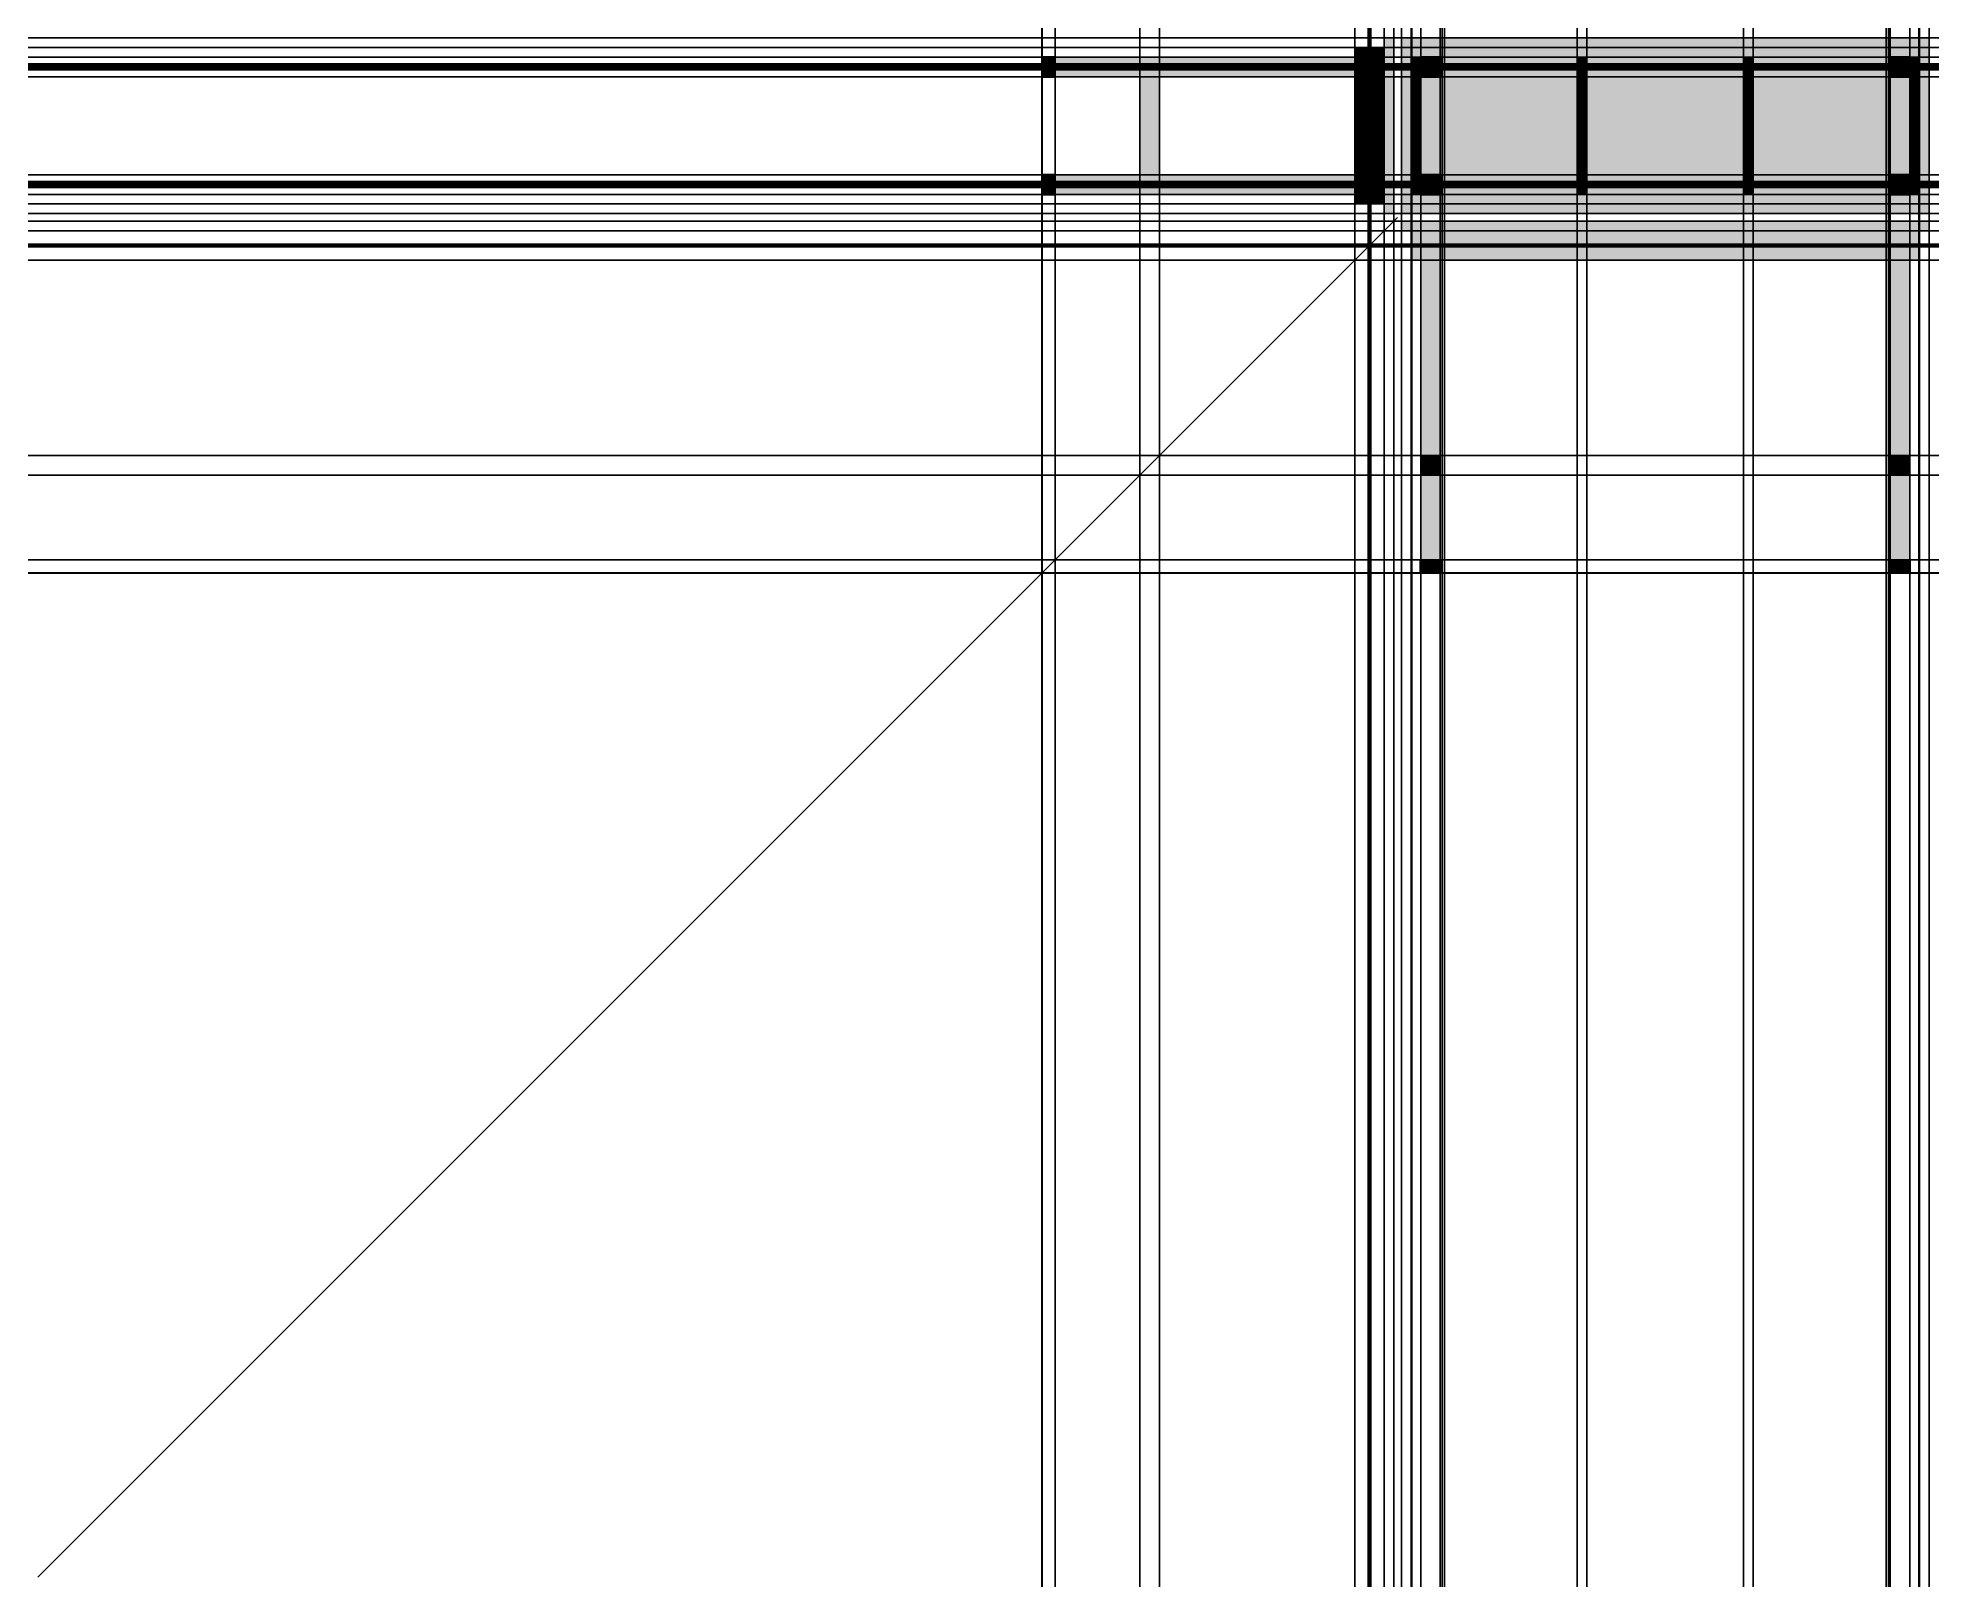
# Model space of a CAD drawing. Header units: centimetres. Extents: x -3536 to 1382, y -3536 to 467.
import ezdxf

# ---------------------------------------------------------------- set-up
doc = ezdxf.new("R2010")
doc.units = ezdxf.units.CM
doc.layers.get('0').update_dxf_attribs({"color": 14, "lineweight": 25, "true_color": 0x800000})
for name, color, linetype, lineweight, true_color in [('Apron', 3, 'Continuous', 25, 0x00ff00), ('Bolts', 30, 'Continuous', 25, 0xff7f00), ('Desktop', 1, 'Continuous', 25, 0xff0000), ('Feet', 6, 'Continuous', 25, 0xff00ff), ('Legs', 2, 'Continuous', 25, 0xffff00)]:
    doc.layers.add(name, color=color, linetype=linetype, lineweight=lineweight, true_color=true_color)
pattern_1 = [(45, (0, 0), (-0.088388348, 0.088388348), [])]

msp = doc.modelspace()

# ---------------------------------------------------------------- hatches: boundary and pattern name
at = {"layer": 'Apron'}
h = msp.add_hatch(dxfattribs=at)
h.set_pattern_fill('LINE', color=256, angle=45, style=0)
h.set_pattern_definition(pattern_1)
h.paths.add_polyline_path([(-111, 417), (-35, 417), (-35, 60), (-111, 60), (-111, 417), (-35, 417), (-35, 442), (-111, 442)])
h.paths.add_polyline_path([(-111, 60), (-35, 60), (-35, 35), (-111, 35)])
h = msp.add_hatch(dxfattribs=at)
h.set_pattern_fill('LINE', color=256, angle=45, style=0)
h.set_pattern_definition(pattern_1)
h.paths.add_polyline_path([(35, 442), (1357, 442), (1357, 417), (35, 417)])
h = msp.add_hatch(dxfattribs=at)
h.set_pattern_fill('LINE', color=256, angle=45, style=0)
h.set_pattern_definition(pattern_1)
h.paths.add_polyline_path([(35, 417), (60, 417), (60, 60), (35, 60)])
h = msp.add_hatch(dxfattribs=at)
h.set_pattern_fill('LINE', color=256, angle=45, style=0)
h.set_pattern_definition(pattern_1)
h.paths.add_polyline_path([(466.9, 417), (492, 417), (492, 60), (466.9, 60)])
h = msp.add_hatch(dxfattribs=at)
h.set_pattern_fill('LINE', color=256, angle=45, style=0)
h.set_pattern_definition(pattern_1)
h.paths.add_polyline_path([(899, 417), (924, 417), (924, 60), (899, 60)])
h = msp.add_hatch(dxfattribs=at)
h.set_pattern_fill('LINE', color=256, angle=45, style=0)
h.set_pattern_definition(pattern_1)
h.paths.add_polyline_path([(1332, 60), (1332, 417), (1357, 417), (1357, 60)])
h = msp.add_hatch(dxfattribs=at)
h.set_pattern_fill('LINE', color=256, angle=45, style=0)
h.set_pattern_definition(pattern_1)
h.paths.add_polyline_path([(35, 60), (1357, 60), (1357, 35), (35, 35)])
h = msp.add_hatch(dxfattribs=at)
h.set_pattern_fill('LINE', color=256, angle=45, style=0)
h.set_pattern_definition(pattern_1)
h.paths.add_polyline_path([(35, -35), (1357, -35), (1357, -111), (35, -111)])
at = {"layer": 'Bolts'}
h = msp.add_hatch(dxfattribs=at)
h.set_pattern_fill('LINE', color=256, angle=45, style=0)
h.set_pattern_definition(pattern_1)
h.paths.add_polyline_path([(35, 395), (37, 395), (37, 388), (35, 388)])
h.paths.add_polyline_path([(111, 388), (116, 388), (116, 395), (111, 395), (111, 388), (116, 388), (116, 384), (111, 384)])
h.paths.add_polyline_path([(122, 390), (35, 390), (35, 393), (122, 393)])
edge = h.paths.add_edge_path()
edge.add_arc((-73, 391.5), 1.5, 0, 360)
edge = h.paths.add_edge_path()
edge.add_arc((-73, 391.5), 3.5, 0, 360)
h.paths.add_polyline_path([(116, 395), (111, 395), (111, 399), (116, 399)])
h = msp.add_hatch(dxfattribs=at)
h.set_pattern_fill('LINE', color=256, angle=45, style=0)
h.set_pattern_definition(pattern_1)
edge = h.paths.add_edge_path()
edge.add_arc((-73, 85.5), 1.5, 0, 360)
h.paths.add_polyline_path([(-74, 78), (-74, 83), (-72, 83), (-72, 78)])
h.paths.add_polyline_path([(-74, 399), (-72, 399), (-72, 394), (-74, 394)])
edge = h.paths.add_edge_path()
edge.add_arc((-73, 391.5), 1.5, 0, 360)
edge = h.paths.add_edge_path()
edge.add_arc((-73, 391.5), 3.5, 0, 360)
edge = h.paths.add_edge_path()
edge.add_arc((-73, 85.5), 3.5, 0, 360)
h.paths.add_polyline_path([(-74, 93), (-72, 93), (-72, 88), (-74, 88)])
h.paths.add_polyline_path([(-74, 389), (-72, 389), (-72, 384), (-74, 384)])
h = msp.add_hatch(dxfattribs=at)
h.set_pattern_fill('LINE', color=256, angle=45, style=0)
h.set_pattern_definition(pattern_1)
h.paths.add_polyline_path([(1357, 87), (1357, 84), (1270, 84), (1270, 87)])
h.paths.add_polyline_path([(1281, 399), (1281, 395), (1276, 395), (1276, 388), (1281, 388), (1281, 384), (1276, 384), (1276, 388), (1281, 388), (1281, 395), (1276, 395), (1276, 399)])
h.paths.add_polyline_path([(1276, 82), (1281, 82), (1281, 89), (1276, 89), (1276, 93), (1281, 93), (1281, 89), (1276, 89), (1276, 82), (1281, 82), (1281, 78), (1276, 78)])
h.paths.add_polyline_path([(1355, 89), (1357, 89), (1357, 82), (1355, 82)])
h.paths.add_polyline_path([(1355, 388), (1355, 395), (1357, 395), (1357, 388)])
h.paths.add_polyline_path([(1270, 393), (1357, 393), (1357, 390), (1270, 390)])
h = msp.add_hatch(dxfattribs=at)
h.set_pattern_fill('LINE', color=256, angle=45, style=0)
h.set_pattern_definition(pattern_1)
h.paths.add_polyline_path([(37, 89), (37, 82), (35, 82), (35, 89)])
h.paths.add_polyline_path([(111, 82), (116, 82), (116, 89), (111, 89), (111, 82), (116, 82), (116, 78), (111, 78)])
h.paths.add_polyline_path([(116, 89), (111, 89), (111, 93), (116, 93)])
h.paths.add_polyline_path([(122, 84), (35, 84), (35, 87), (122, 87)])
h = msp.add_hatch(dxfattribs=at)
h.set_pattern_fill('LINE', color=256, angle=45, style=0)
h.set_pattern_definition(pattern_1)
h.paths.add_polyline_path([(37, -76.5), (35, -76.5), (35, -69.5), (37, -69.5)])
h.paths.add_polyline_path([(35, -72), (122, -72), (122, -74), (35, -74)])
h.paths.add_polyline_path([(111, -69.5), (116, -69.5), (116, -76.5), (111, -76.5)])
h = msp.add_hatch(dxfattribs=at)
h.set_pattern_fill('LINE', color=256, angle=225, style=0)
h.set_pattern_definition(pattern_1)
h.paths.add_polyline_path([(1355, -69.5), (1357, -69.5), (1357, -76.5), (1355, -76.5)])
h.paths.add_polyline_path([(1357, -74), (1270, -74), (1270, -72), (1357, -72)])
h.paths.add_polyline_path([(1281, -76.5), (1276, -76.5), (1276, -69.5), (1281, -69.5)])
at = {"layer": 'Desktop'}
h = msp.add_hatch(dxfattribs=at)
h.set_pattern_fill('LINE', color=256, angle=45, style=0)
h.set_pattern_definition(pattern_1)
h.paths.add_polyline_path([(-10, 10), (-35, 10), (-35, 467), (-10, 467)])
h.paths.add_polyline_path([(10, 467), (10, 10), (1382, 10), (1382, 467)])
h.paths.add_polyline_path([(1382, -35), (10, -35), (10, -10), (1382, -10)])
at = {"layer": 'Feet'}
h = msp.add_hatch(dxfattribs=at)
h.set_pattern_fill('LINE', color=256, angle=45, style=0)
h.set_pattern_definition(pattern_1)
h.paths.add_polyline_path([(-925, 418), (-890, 418), (-890, 365), (-925, 365)])
h = msp.add_hatch(dxfattribs=at)
h.set_pattern_fill('LINE', color=256, angle=45, style=0)
h.set_pattern_definition(pattern_1)
h.paths.add_polyline_path([(112, 418), (112, 365), (59, 365), (59, 418)])
h = msp.add_hatch(dxfattribs=at)
h.set_pattern_fill('LINE', color=256, angle=45, style=0)
h.set_pattern_definition(pattern_1)
h.paths.add_polyline_path([(1280, 365), (1280, 418), (1333, 418), (1333, 365)])
h = msp.add_hatch(dxfattribs=at)
h.set_pattern_fill('LINE', color=256, angle=45, style=0)
h.set_pattern_definition(pattern_1)
h.paths.add_polyline_path([(-925, 112), (-890, 112), (-890, 59), (-925, 59)])
h = msp.add_hatch(dxfattribs=at)
h.set_pattern_fill('LINE', color=256, angle=45, style=0)
h.set_pattern_definition(pattern_1)
h.paths.add_polyline_path([(59, 112), (112, 112), (112, 59), (59, 59)])
h = msp.add_hatch(dxfattribs=at)
h.set_pattern_fill('LINE', color=256, angle=45, style=0)
h.set_pattern_definition(pattern_1)
h.paths.add_polyline_path([(1280, 112), (1333, 112), (1333, 59), (1280, 59)])
h = msp.add_hatch(dxfattribs=at)
h.set_pattern_fill('LINE', color=256, angle=45, style=0)
h.set_pattern_definition(pattern_1)
h.paths.add_polyline_path([(59, -890), (112, -890), (112, -925), (59, -925)])
h = msp.add_hatch(dxfattribs=at)
h.set_pattern_fill('LINE', color=256, angle=45, style=0)
h.set_pattern_definition(pattern_1)
h.paths.add_polyline_path([(1280, -890), (1333, -890), (1333, -925), (1280, -925)])
at = {"layer": 'Legs'}
h = msp.add_hatch(dxfattribs=at)
h.set_pattern_fill('LINE', color=256, angle=45, style=0)
h.set_pattern_definition(pattern_1)
h.paths.add_polyline_path([(1332, 111), (1281, 111), (1281, 366), (1332, 366), (1281, 366), (1281, 417), (1332, 417), (1332, 366), (1332, 111), (1281, 111), (1281, 60), (1332, 60)])
h.paths.add_polyline_path([(111, 111), (60, 111), (60, 60), (111, 60), (111, 111), (111, 366), (111, 417), (60, 417), (60, 366), (111, 366), (60, 366), (60, 111)])
h.paths.add_polyline_path([(111, -924), (111, -35), (60, -35), (60, -924)])
h.paths.add_polyline_path([(-924, 417), (-35, 417), (-35, 366), (-924, 366)])
h.paths.add_polyline_path([(-670, 366), (-619, 366), (-619, 111), (-670, 111)])
h.paths.add_polyline_path([(-924, 111), (-35, 111), (-35, 60), (-924, 60)])
h.paths.add_polyline_path([(1332, -35), (1281, -35), (1281, -924), (1332, -924)])
h.paths.add_polyline_path([(60, -619), (111, -619), (111, -670), (60, -670)])
h.paths.add_polyline_path([(1281, -619), (1332, -619), (1332, -670), (1281, -670)])
h = msp.add_hatch(dxfattribs=at)
h.set_pattern_fill('LINE', color=256, angle=45, style=0)
h.set_pattern_definition(pattern_1)
h.paths.add_polyline_path([(60, -619), (111, -619), (111, -670), (60, -670)])
h = msp.add_hatch(dxfattribs=at)
h.set_pattern_fill('LINE', color=256, angle=45, style=0)
h.set_pattern_definition(pattern_1)
h.paths.add_polyline_path([(1281, -670), (1281, -619), (1332, -619), (1332, -670)])

# ---------------------------------------------------------------- linework, layer by layer
msp.add_line((0, 0), (-3535.5, -3535.5))
for p, direction in [((1414, 467), (1, 0)), ((-925, -925), (0, 1)), ((-924, -924), (0, 1)), ((-890, -890), (0, 1)), ((-670, 349.8), (0, 1)), ((-619, 341), (0, 1)), ((-111, -111), (0, 1)), ((-76.5, 391.5), (0, 1)), ((-74, 396.5), (0, 1)), ((-73, 442), (0, 1)), ((-72, 396.5), (0, 1)), ((-69.5, 391.5), (0, 1)), ((-35, -35), (0, 1)), ((-10, -10), (0, 1)), ((10, 290), (0, 1)), ((35, 290), (0, 1)), ((37, 388), (0, 1)), ((60, 290), (0, 1)), ((60, -62), (0, 1)), ((111, -62), (0, 1)), ((116, 384), (0, 1)), ((122, 391.5), (0, 1)), ((466.9, 281.6), (0, 1)), ((492, 281.6), (0, 1)), ((899, 263), (0, 1)), ((924, 264), (0, 1)), ((1270, 391.5), (0, 1)), ((1276, 391.5), (0, 1)), ((1281, -118), (0, 1)), ((1332, 409), (0, 1)), ((1332, -116), (0, 1)), ((1355, 391.5), (0, 1)), ((1357, 409), (0, 1)), ((1382, 410), (0, 1)), ((1421, 442), (1, 0)), ((1423, 417), (1, 0)), ((1276, 399), (1, 0)), ((1276, 395), (1, 0)), ((1274, 393), (1, 0)), ((1280, 391.5), (1, 0)), ((1273, 390), (1, 0)), ((1276, 388), (1, 0)), ((1276, 384), (1, 0)), ((1298, 366), (1, 0)), ((1300, 111), (1, 0)), ((1278.5, 93), (1, 0)), ((1278.5, 89), (1, 0)), ((1278.5, 87), (1, 0)), ((1281, 85.5), (1, 0)), ((1273, 84), (1, 0)), ((1278.5, 82), (1, 0)), ((1278.5, 78), (1, 0)), ((335.4, 60), (1, 0)), ((338, 35), (1, 0)), ((338, 10), (1, 0)), ((80, -10), (1, 0)), ((80, -35), (1, 0)), ((-69.5, -69.5), (1, 0)), ((-72, -72), (1, 0)), ((-73, -73), (1, 0)), ((-74, -74), (1, 0)), ((-76.5, -76.5), (1, 0)), ((362, -111), (1, 0)), ((-619, -619), (1, 0)), ((-670, -670), (1, 0)), ((75, -890), (1, 0)), ((63, -924), (1, 0)), ((75, -925), (1, 0))]:
    msp.add_xline(p, direction)
at = {"layer": 'Apron'}
for p, q in [((-111, 442), (-35, 442)), ((-111, 417), (-111, 442)), ((-35, 417), (-111, 417)), ((-111, 417), (-35, 417)), ((-111, 60), (-111, 417)), ((-35, 442), (-35, 417)), ((-35, 417), (-35, 60)), ((35, 442), (1357, 442)), ((35, 417), (35, 442)), ((35, 60), (35, 417)), ((1357, 417), (35, 417)), ((60, 417), (60, 60)), ((466.9, 60), (466.9, 417)), ((492, 417), (492, 60)), ((899, 60), (899, 417)), ((924, 417), (924, 60)), ((1332, 60), (1332, 417)), ((1357, 442), (1357, 417)), ((1357, 417), (1357, 60)), ((-35, 60), (-111, 60)), ((-111, 60), (-35, 60)), ((-111, 35), (-111, 60)), ((-35, 60), (-35, 35)), ((35, 60), (1357, 60)), ((35, 35), (35, 60)), ((1357, 60), (1357, 35)), ((-35, 35), (-111, 35)), ((1357, 35), (35, 35)), ((35, -35), (1357, -35)), ((35, -111), (35, -35)), ((35, -35), (60, -35)), ((35, -111), (35, -35)), ((60, -35), (60, -111)), ((466.9, -35), (492, -35)), ((466.9, -111), (466.9, -35)), ((492, -35), (492, -111)), ((899, -35), (924, -35)), ((899, -111), (899, -35)), ((924, -35), (924, -111)), ((1332, -35), (1357, -35)), ((1332, -111), (1332, -35)), ((1357, -35), (1357, -111)), ((1357, -35), (1357, -111)), ((1357, -111), (35, -111)), ((60, -111), (35, -111)), ((492, -111), (466.9, -111)), ((924, -111), (899, -111)), ((1357, -111), (1332, -111))]:
    msp.add_line(p, q, dxfattribs=at)
at = {"layer": 'Bolts'}
for p, q in [((-74, 399), (-72, 399)), ((-74, 394), (-74, 399)), ((-72, 394), (-74, 394)), ((-72, 399), (-72, 394)), ((35, 388), (35, 395)), ((35, 395), (37, 395)), ((37, 395), (37, 388)), ((111, 395), (111, 399)), ((111, 399), (116, 399)), ((116, 395), (111, 395)), ((111, 395), (111, 388)), ((116, 395), (111, 395)), ((116, 399), (116, 395)), ((116, 388), (116, 395)), ((1276, 395), (1276, 399)), ((1276, 399), (1281, 399)), ((1281, 395), (1276, 395)), ((1276, 395), (1276, 388)), ((1281, 395), (1276, 395)), ((1281, 399), (1281, 395)), ((1281, 388), (1281, 395)), ((1355, 395), (1357, 395)), ((1355, 388), (1355, 395)), ((1357, 395), (1357, 388)), ((-74, 389), (-72, 389)), ((-74, 384), (-74, 389)), ((-72, 384), (-74, 384)), ((-72, 389), (-72, 384)), ((35, 390), (35, 393)), ((35, 393), (122, 393)), ((122, 390), (35, 390)), ((37, 388), (35, 388)), ((111, 388), (116, 388)), ((111, 388), (116, 388)), ((111, 384), (111, 388)), ((116, 384), (111, 384)), ((116, 388), (116, 384)), ((122, 393), (122, 390)), ((1270, 393), (1357, 393)), ((1270, 390), (1270, 393)), ((1357, 390), (1270, 390)), ((1276, 388), (1281, 388)), ((1276, 388), (1281, 388)), ((1276, 384), (1276, 388)), ((1281, 384), (1276, 384)), ((1281, 388), (1281, 384)), ((1357, 388), (1355, 388)), ((1357, 393), (1357, 390)), ((-74, 93), (-72, 93)), ((-74, 88), (-74, 93)), ((-72, 88), (-74, 88)), ((-74, 83), (-72, 83)), ((-74, 78), (-74, 83)), ((-72, 78), (-74, 78)), ((-72, 93), (-72, 88)), ((-72, 83), (-72, 78)), ((35, 82), (35, 89)), ((35, 89), (37, 89)), ((35, 84), (35, 87)), ((35, 87), (122, 87)), ((122, 84), (35, 84)), ((37, 82), (35, 82)), ((37, 89), (37, 82)), ((111, 89), (111, 93)), ((111, 93), (116, 93)), ((116, 89), (111, 89)), ((111, 89), (111, 82)), ((116, 89), (111, 89)), ((111, 82), (116, 82)), ((111, 82), (116, 82)), ((111, 78), (111, 82)), ((116, 78), (111, 78)), ((116, 93), (116, 89)), ((116, 82), (116, 89)), ((116, 82), (116, 78)), ((122, 87), (122, 84)), ((1270, 87), (1357, 87)), ((1270, 84), (1270, 87)), ((1357, 84), (1270, 84)), ((1276, 89), (1276, 93)), ((1276, 93), (1281, 93)), ((1281, 89), (1276, 89)), ((1276, 89), (1276, 82)), ((1281, 89), (1276, 89)), ((1276, 82), (1281, 82)), ((1276, 82), (1281, 82)), ((1276, 78), (1276, 82)), ((1281, 78), (1276, 78)), ((1281, 93), (1281, 89)), ((1281, 82), (1281, 89)), ((1281, 82), (1281, 78)), ((1355, 89), (1357, 89)), ((1355, 82), (1355, 89)), ((1357, 82), (1355, 82)), ((1357, 89), (1357, 82)), ((1357, 87), (1357, 84)), ((35, -69.5), (37, -69.5)), ((35, -76.5), (35, -69.5)), ((35, -72), (122, -72)), ((35, -74), (35, -72)), ((122, -74), (35, -74)), ((37, -76.5), (35, -76.5)), ((37, -69.5), (37, -76.5)), ((111, -69.5), (116, -69.5)), ((111, -76.5), (111, -69.5)), ((116, -76.5), (111, -76.5)), ((116, -69.5), (116, -76.5)), ((122, -72), (122, -74)), ((1270, -74), (1270, -72)), ((1270, -72), (1357, -72)), ((1357, -74), (1270, -74)), ((1276, -76.5), (1276, -69.5)), ((1276, -69.5), (1281, -69.5)), ((1281, -76.5), (1276, -76.5)), ((1281, -69.5), (1281, -76.5)), ((1355, -76.5), (1355, -69.5)), ((1355, -69.5), (1357, -69.5)), ((1357, -76.5), (1355, -76.5)), ((1357, -69.5), (1357, -76.5)), ((1357, -72), (1357, -74))]:
    msp.add_line(p, q, dxfattribs=at)
for centre, radius in [((-73, 391.5), 3.5), ((-73, 391.5), 1.5), ((-73, 85.5), 3.5), ((-73, 85.5), 1.5)]:
    msp.add_circle(centre, radius, dxfattribs=at)
at = {"layer": 'Desktop'}
for p, q in [((-35, 10), (-35, 467)), ((-35, 467), (-10, 467)), ((-10, 467), (-10, 10)), ((1382, 467), (10, 467)), ((10, 467), (10, 10)), ((1382, 10), (1382, 467)), ((-10, 10), (-35, 10)), ((10, 10), (1382, 10)), ((10, -35), (10, -10)), ((10, -10), (1382, -10)), ((1382, -35), (10, -35)), ((1382, -10), (1382, -35))]:
    msp.add_line(p, q, dxfattribs=at)
at = {"layer": 'Feet'}
for p, q in [((-925, 418), (-890, 418)), ((-925, 365), (-925, 418)), ((-890, 418), (-890, 365)), ((59, 418), (112, 418)), ((59, 365), (59, 418)), ((112, 418), (112, 365)), ((1280, 418), (1333, 418)), ((1280, 365), (1280, 418)), ((1333, 418), (1333, 365)), ((-890, 365), (-925, 365)), ((112, 365), (59, 365)), ((1333, 365), (1280, 365)), ((-925, 112), (-890, 112)), ((-925, 59), (-925, 112)), ((-890, 112), (-890, 59)), ((59, 112), (112, 112)), ((59, 59), (59, 112)), ((112, 112), (112, 59)), ((1280, 112), (1333, 112)), ((1280, 59), (1280, 112)), ((1333, 112), (1333, 59)), ((-890, 59), (-925, 59)), ((112, 59), (59, 59)), ((1333, 59), (1280, 59)), ((59, -890), (112, -890)), ((59, -925), (59, -890)), ((112, -925), (59, -925)), ((112, -890), (112, -925)), ((1280, -890), (1333, -890)), ((1280, -925), (1280, -890)), ((1333, -925), (1280, -925)), ((1333, -890), (1333, -925))]:
    msp.add_line(p, q, dxfattribs=at)
at = {"layer": 'Legs'}
for p, q in [((-924, 417), (-35, 417)), ((-924, 366), (-924, 417)), ((-35, 417), (-35, 366)), ((60, 417), (111, 417)), ((60, 366), (60, 417)), ((111, 417), (111, 366)), ((1332, 417), (1281, 417)), ((1281, 417), (1281, 366)), ((1332, 366), (1332, 417)), ((-35, 366), (-924, 366)), ((-670, 366), (-619, 366)), ((-670, 111), (-670, 366)), ((-619, 366), (-619, 111)), ((111, 366), (60, 366)), ((60, 366), (111, 366)), ((60, 111), (60, 366)), ((111, 366), (111, 111)), ((1281, 366), (1332, 366)), ((1281, 366), (1332, 366)), ((1281, 111), (1281, 366)), ((1332, 366), (1332, 111)), ((-924, 111), (-35, 111)), ((-924, 60), (-924, 111)), ((-619, 111), (-670, 111)), ((-35, 111), (-35, 60)), ((111, 111), (60, 111)), ((60, 111), (60, 60)), ((111, 111), (60, 111)), ((111, 60), (111, 111)), ((1281, 60), (1281, 111)), ((1281, 111), (1332, 111)), ((1332, 111), (1281, 111)), ((1332, 111), (1332, 60)), ((-35, 60), (-924, 60)), ((60, 60), (111, 60)), ((1332, 60), (1281, 60)), ((111, -35), (60, -35)), ((60, -35), (60, -924)), ((111, -924), (111, -35)), ((1332, -35), (1281, -35)), ((1281, -35), (1281, -924)), ((1332, -924), (1332, -35)), ((60, -619), (111, -619)), ((60, -670), (60, -619)), ((111, -619), (111, -670)), ((1281, -619), (1332, -619)), ((1281, -670), (1281, -619)), ((1332, -619), (1332, -670)), ((111, -670), (60, -670)), ((1332, -670), (1281, -670)), ((60, -924), (111, -924)), ((1281, -924), (1332, -924))]:
    msp.add_line(p, q, dxfattribs=at)

doc.saveas('drawing.dxf')
